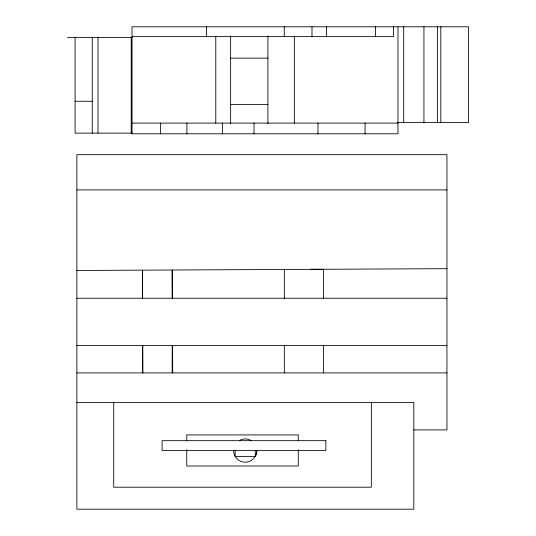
<?xml version="1.0" encoding="UTF-8"?>
<svg xmlns="http://www.w3.org/2000/svg" width="536" height="536" viewBox="0 0 536 536"><rect width="100%" height="100%" fill="white"/><g stroke="black" fill="none" stroke-linecap="round" stroke-linejoin="round"><path stroke-width="0.8" d="M256.845 450.488L256.456 453.577L255.29 456.384L235.137 456.384L235.137 450.488M76.883 270.472L446.944 268.683M132.024 36.629L393.471 36.629L393.471 26.8M67.489 37.426L132.184 37.426M230.627 58.143L267.913 58.143M75.087 101.264L92.494 101.264M230.627 104.527L267.913 104.527M397.551 122.51L468.511 122.51L468.511 26.8L132.024 26.8L132.024 133.792L397.973 133.792L397.973 26.8M132.024 123.099L397.973 123.099M132.184 133.136L75.087 133.136L75.087 37.426M76.883 189.918L446.944 189.918M311.027 269.28L323.53 269.28L323.53 298.244M76.883 298.244L446.944 298.244M76.883 345.512L446.944 345.512M76.883 372.909L446.944 372.909M76.883 402.496L413.819 402.496L413.819 509.2L76.883 509.2L76.883 154.669L446.944 154.669L446.944 429.899L413.738 429.899M172.351 298.244L172.21 270.01L172.21 298.244M172.579 345.512L172.706 372.909M142.563 298.244L142.422 270.151L142.422 298.244M142.79 345.512L142.918 372.909M440.8 26.8L440.8 122.51M437.376 26.8L437.376 122.51M423.936 26.8L423.936 122.51M403.702 26.8L403.702 122.51M375.455 26.8L375.455 36.629M371.348 402.496L371.348 487.211L113.712 487.211L113.712 402.496M365.063 123.099L365.063 133.792M326.411 26.8L326.411 36.629M323.53 345.512L323.53 372.909M317.969 123.099L317.969 133.792M311.999 26.8L311.999 36.629M298.291 440.646L298.291 434.917L186.756 434.917L186.756 440.646M298.291 449.637L298.291 465.998L186.756 465.998L186.756 449.637M294.331 36.629L294.331 123.099M284.288 26.8L284.288 36.629M284.348 269.28L284.348 298.244M284.348 345.512L284.348 372.909M267.913 35.872L267.913 123.756M255.29 450.488L255.29 456.384M254.004 123.099L254.004 133.792M230.627 35.872L230.627 123.756M222.36 123.099L222.36 133.792M215.774 36.629L215.774 123.099M206.481 26.8L206.481 36.629M186.897 123.099L186.897 133.792M172.21 345.512L172.21 372.909M160.619 123.099L160.619 133.792M142.422 345.512L142.422 372.909M131.213 37.426L131.213 133.136M98.001 37.426L98.001 133.136M92.272 37.426L92.272 133.136M256.851 450.568A11.638 11.638 0 0 1 245.213 462.2A11.638 11.638 0 0 1 233.582 450.568M239.398 440.492A11.638 11.638 0 0 1 251.036 440.492M325.868 440.679L162.1 440.679L162.1 450.488L325.868 450.488L325.868 440.679"/></g></svg>
